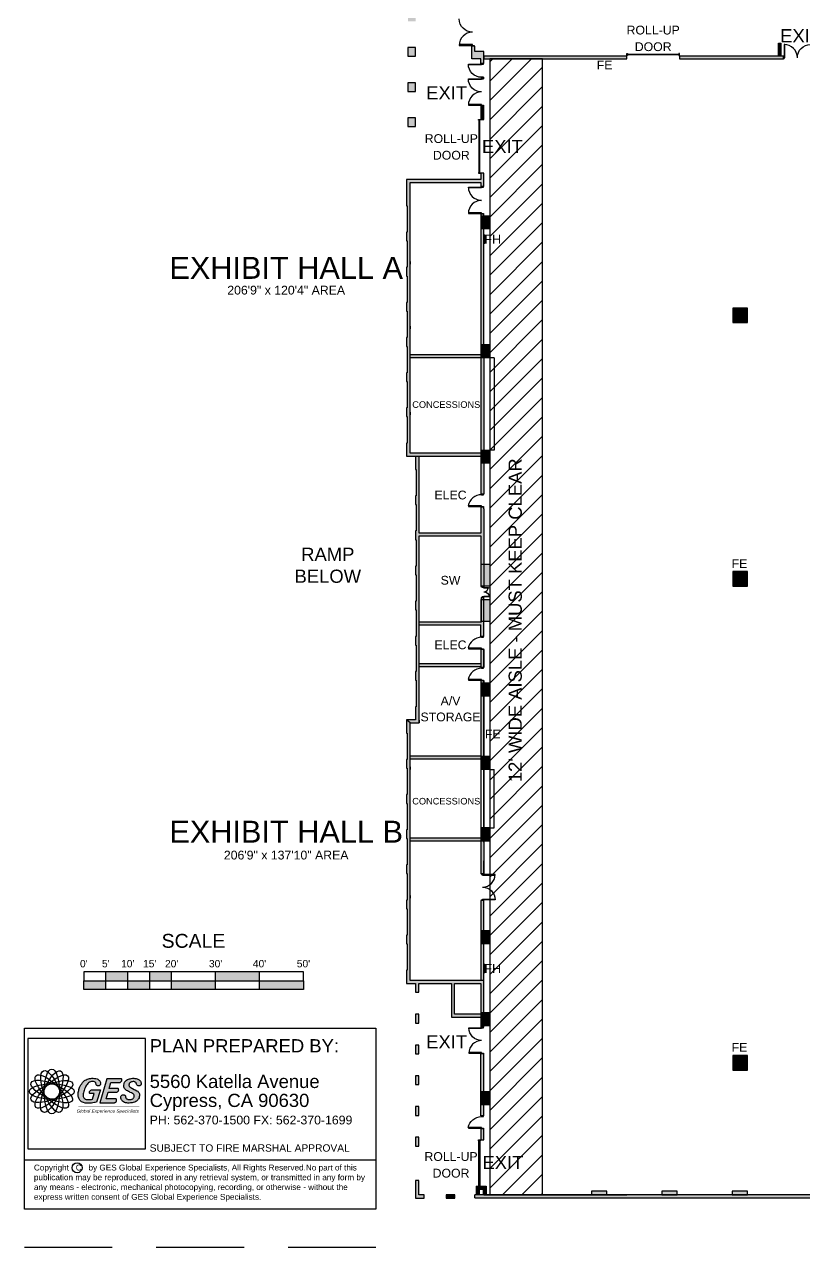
# Model space of a CAD drawing. Header units: inches. Extents: x -232 to 4871, y -5993 to -96.
# Drawn here: x -232 to 1896, y -5993 to -2653 of the extents above; entities that cross this region are included whole.
import ezdxf
from ezdxf.enums import TextEntityAlignment as Align

# ---------------------------------------------------------------- set-up
doc = ezdxf.new("R2010")
doc.units = ezdxf.units.IN
doc.header["$LTSCALE"] = 100
doc.header["$MEASUREMENT"] = 0
doc.layers.get('0').update_dxf_attribs({"linetype": 'CONTINUOUS'})
for name, color, linetype in [('bldg_clmn', 9, 'CONTINUOUS'), ('bldg_doors', 9, 'CONTINUOUS'), ('bldg_doors_service', 7, 'CONTINUOUS'), ('bldg_fire', 1, 'CONTINUOUS'), ('bldg_ges', 94, 'CONTINUOUS'), ('bldg_keepclear', 1, 'CONTINUOUS'), ('bldg_text', 94, 'CONTINUOUS'), ('bldg_wallint', 9, 'CONTINUOUS'), ('bldg_wallintsol', 9, 'CONTINUOUS')]:
    doc.layers.add(name, color=color, linetype=linetype)
doc.styles.add('bldgtx24', font='arial.ttf', dxfattribs={"height": 24})
doc.styles.add('bldgtx30', font='arial.ttf', dxfattribs={"height": 30})
doc.styles.add('bldgtx36', font='arial.ttf', dxfattribs={"height": 36})
doc.styles.add('bldgtx38', font='arial.ttf', dxfattribs={"height": 38})
doc.styles.add('Global', font='arial.ttf', dxfattribs={"height": 36})
doc.styles.add('showtx24', font='arial.ttf', dxfattribs={"height": 24})
doc.styles.add('showtx48', font='arial.ttf', dxfattribs={"height": 48})

# ---------------------------------------------------------------- blocks, each defined once
blk = doc.blocks.new('Ges_logo1')
for points in [[(196, 445.2), (194.7, 449.3), (192.9, 451.5), (191.2, 452.4), (189, 453.3), (186, 453.5), (183.3, 453.3), (180, 452.5), (177.8, 451.6), (175.4, 449.9), (173.3, 448.2), (171, 445.4), (169.4, 443), (167.8, 440.3), (165.8, 436.4), (164.2, 432.6), (162.8, 428.8), (161.9, 425.9), (161, 422.3), (160.6, 419.9), (160.4, 418.4), (160.4, 417.1), (160.4, 415.6), (160.5, 414.4), (160.7, 412.1), (161.4, 410.3), (162.2, 408.7), (162.9, 407.7), (163.9, 406.7), (165.5, 405.5), (167, 404.8), (168.6, 404.3), (171, 403.9), (173.4, 403.9), (175.7, 403.8), (179.5, 404), (182.7, 404.3), (185.6, 405.1), (190.4, 420.6), (178.6, 420.6), (177.9, 421.7), (177.6, 423), (177.6, 424.7), (177.9, 426), (178.4, 426.7), (179.6, 428.4), (180.5, 429), (181.7, 429.6), (183.2, 430.4), (207.5, 430.4), (196.4, 396.9), (193.6, 396.3), (191, 395.8), (186.7, 395.1), (183.1, 394.6), (180.3, 394.3), (176.3, 394), (173.1, 394), (169, 394.2), (165.5, 394.6), (161.1, 395.9), (158.5, 396.9), (156.1, 398.1), (153.6, 400), (151.6, 402.1), (150.1, 404.3), (149.1, 406), (148.3, 407.7), (147.6, 410.2), (147.1, 412), (146.7, 415.3), (146.6, 417.6), (146.7, 420.1), (147.1, 423.8), (147.6, 426.4), (148.2, 429.1), (149, 431.8), (149.7, 434.4), (150.6, 437), (151.7, 439.7), (152.2, 440.5), (154.3, 444.3), (156.3, 447.4), (158.3, 450.3), (159.9, 451.9), (162.5, 454.4), (164.1, 455.7), (166.1, 457.1), (168.3, 458.3), (171.5, 459.7), (174.5, 460.8), (177.4, 461.5), (181.2, 462), (183.9, 462.3), (187.8, 462.4), (191.5, 462), (195.2, 461.3), (198.2, 460.4), (200, 459.5), (201.7, 458.6), (203.5, 457.1), (204.7, 455.8), (205.8, 454.4), (206.7, 452.8), (207.6, 450.8), (208, 449.2), (208.2, 448), (208.1, 446.7), (207.9, 445.8), (207.5, 444.8), (207.1, 444.3), (206.2, 443.1), (205.6, 442.6), (204.8, 442.1), (204.1, 441.7), (203, 441.5), (201.7, 441.4), (200.6, 441.5), (199.4, 441.7), (198.5, 442.1), (197.6, 442.8), (196.8, 443.5), (196.2, 444.5), (196.1, 445)], [(264.8, 461.1), (225, 461.1), (205.8, 395.4), (245.6, 395.4), (247.1, 395.8), (247.9, 396.2), (249.4, 397.2), (250.2, 398.2), (250.8, 399), (251.2, 399.5), (251.4, 400.3), (251.6, 401), (251.7, 401.7), (251.8, 402.2), (251.7, 402.9), (251.5, 403.9), (251.3, 404.8), (250.9, 405.4), (250.7, 405.9), (223.1, 405.9), (228.4, 424.3), (251.2, 424.3), (252.7, 424.5), (254, 425.1), (254.9, 425.8), (255.8, 426.7), (256.3, 427.3), (256.8, 428.1), (257.2, 429.2), (257.4, 430.7), (257.2, 431.8), (257, 432.7), (256.7, 433.4), (256.3, 434), (231.4, 434), (236.2, 450.7), (260.3, 450.7), (261.4, 451), (262.4, 451.4), (263.6, 452.2), (264.3, 453.1), (265.3, 454.3), (265.9, 455.4), (266.1, 457), (266.1, 458.4), (265.7, 459.6), (265.3, 460.4), (265, 460.8)], [(305.6, 448.3), (305, 449.7), (304, 450.7), (302.8, 451.6), (301.8, 452.1), (300.4, 452.6), (299.1, 453), (296.9, 453), (294.4, 452.9), (292.4, 452.4), (290.4, 451.7), (289.4, 451.1), (288.6, 450.4), (288.1, 449.9), (286.9, 448.7), (286.4, 447.7), (286, 446.8), (285.8, 446), (285.6, 445.2), (285.5, 444), (285.5, 443.2), (285.7, 441.6), (286, 440.8), (286.7, 439.7), (287.8, 438.5), (290.5, 436.7), (293.3, 435.1), (295.1, 434.2), (299.8, 432), (302.7, 430.4), (306.8, 428.2), (309.3, 426.6), (310.8, 425), (312.3, 423.4), (313.2, 421.5), (313.9, 419.7), (314.2, 416.6), (314.1, 414), (313.6, 411.2), (312.9, 409), (311.9, 406.5), (311, 404.9), (309.5, 403), (307.9, 401.4), (306.1, 400), (304, 398.7), (301.1, 397.2), (297.2, 395.9), (293.8, 395.2), (291.4, 394.8), (289.4, 394.7), (285.8, 394.5), (282, 394.6), (279.7, 394.8), (276.3, 395.4), (273.4, 396.4), (270.7, 397.8), (269.3, 398.9), (267.8, 400), (266.7, 401.1), (265, 403.6), (264.1, 405.6), (263.5, 407.8), (263, 410.1), (263.1, 412.3), (264, 414), (265.2, 415.6), (266.3, 416.4), (267.7, 417), (269.5, 417.4), (270.9, 417.2), (272.1, 417), (273.4, 416.5), (274.5, 415.7), (275.1, 415), (275.8, 414.1), (276.1, 413.2), (276.3, 411.9), (276.4, 410.9), (276.7, 409.8), (277.3, 408.5), (278.1, 407.3), (279.1, 406.3), (280.1, 405.7), (281.1, 405.1), (282.6, 404.5), (284, 404.3), (286.6, 404.2), (289.2, 404.2), (291.2, 404.5), (293.1, 404.9), (294.6, 405.5), (295.9, 406.2), (297.2, 407.4), (298.3, 408.5), (299, 409.5), (299.6, 411.1), (299.9, 412.1), (299.9, 413.4), (299.9, 414.7), (299.6, 416), (298.5, 418), (296.7, 419.5), (294.7, 420.8), (292.2, 422.2), (289.2, 423.6), (286.5, 425), (284, 426.2), (281.2, 427.5), (279.2, 428.7), (277.1, 430.3), (275.1, 432.1), (273.4, 434.2), (272.4, 436.4), (271.7, 438.7), (271.6, 439.9), (271.5, 443.7), (272, 446.7), (272.5, 448.3), (273.7, 451.2), (275.1, 453.3), (276.6, 454.9), (277.7, 455.9), (279.1, 457.1), (281.7, 458.8), (284.2, 459.9), (286.5, 460.7), (288.6, 461.1), (291.8, 461.8), (294.8, 462.1), (298.5, 462.1), (301.3, 461.9), (304.7, 461.4), (307.5, 460.7), (309.3, 459.9), (311.5, 458.8), (313.2, 457.9), (314.4, 456.9), (315.7, 455.6), (316.6, 454.4), (317.7, 452.8), (318.3, 451.6), (318.8, 450.2), (319, 448.8), (319.1, 447.8), (319.1, 447), (318.9, 446.2), (318.4, 444.9), (317.8, 444.1), (317.3, 443.6), (316.6, 442.9), (315.7, 442.3), (314.9, 441.9), (313.9, 441.6), (312.6, 441.6), (311.3, 441.6), (310.4, 441.7), (309.1, 442.3), (308, 443.3), (306.9, 444.6), (306.3, 446), (305.9, 447.6)]]:
    blk.add_hatch(color=256).paths.add_polyline_path(points)
for p, q in [((0, 239.3), (960, 239.3)), ((240, 0), (0, 0)), ((600, 0), (360, 0)), ((960, 0), (720, 0))]:
    blk.add_line(p, q)
for points in [[(0, 599.4), (960, 599.4), (960, 104.4), (0, 104.4)], [(9.4, 269.6), (330.2, 269.6), (330.2, 570.5), (9.4, 570.5)], [(196, 445.2), (194.7, 449.3), (192.9, 451.5), (191.2, 452.4), (189, 453.3), (186, 453.5), (183.3, 453.3), (180, 452.5), (177.8, 451.6), (175.4, 449.9), (173.3, 448.2), (171, 445.4), (169.4, 443), (167.8, 440.3), (165.8, 436.4), (164.2, 432.6), (162.8, 428.8), (161.9, 425.9), (161, 422.3), (160.6, 419.9), (160.4, 418.4), (160.4, 417.1), (160.4, 415.6), (160.5, 414.4), (160.7, 412.1), (161.4, 410.3), (162.2, 408.7), (162.9, 407.7), (163.9, 406.7), (165.5, 405.5), (167, 404.8), (168.6, 404.3), (171, 403.9), (173.4, 403.9), (175.7, 403.8), (179.5, 404), (182.7, 404.3), (185.6, 405.1), (190.4, 420.6), (178.6, 420.6), (177.9, 421.7), (177.6, 423), (177.6, 424.7), (177.9, 426), (178.4, 426.7), (179.6, 428.4), (180.5, 429), (181.7, 429.6), (183.2, 430.4), (207.5, 430.4), (196.4, 396.9), (193.6, 396.3), (191, 395.8), (186.7, 395.1), (183.1, 394.6), (180.3, 394.3), (176.3, 394), (173.1, 394), (169, 394.2), (165.5, 394.6), (161.1, 395.9), (158.5, 396.9), (156.1, 398.1), (153.6, 400), (151.6, 402.1), (150.1, 404.3), (149.1, 406), (148.3, 407.7), (147.6, 410.2), (147.1, 412), (146.7, 415.3), (146.6, 417.6), (146.7, 420.1), (147.1, 423.8), (147.6, 426.4), (148.2, 429.1), (149, 431.8), (149.7, 434.4), (150.6, 437), (151.7, 439.7), (152.2, 440.5), (154.3, 444.3), (156.3, 447.4), (158.3, 450.3), (159.9, 451.9), (162.5, 454.4), (164.1, 455.7), (166.1, 457.1), (168.3, 458.3), (171.5, 459.7), (174.5, 460.8), (177.4, 461.5), (181.2, 462), (183.9, 462.3), (187.8, 462.4), (191.5, 462), (195.2, 461.3), (198.2, 460.4), (200, 459.5), (201.7, 458.6), (203.5, 457.1), (204.7, 455.8), (205.8, 454.4), (206.7, 452.8), (207.6, 450.8), (208, 449.2), (208.2, 448), (208.1, 446.7), (207.9, 445.8), (207.5, 444.8), (207.1, 444.3), (206.2, 443.1), (205.6, 442.6), (204.8, 442.1), (204.1, 441.7), (203, 441.5), (201.7, 441.4), (200.6, 441.5), (199.4, 441.7), (198.5, 442.1), (197.6, 442.8), (196.8, 443.5), (196.2, 444.5), (196.1, 445)], [(264.8, 461.1), (225, 461.1), (205.8, 395.4), (245.6, 395.4), (247.1, 395.8), (247.9, 396.2), (249.4, 397.2), (250.2, 398.2), (250.8, 399), (251.2, 399.5), (251.4, 400.3), (251.6, 401), (251.7, 401.7), (251.8, 402.2), (251.7, 402.9), (251.5, 403.9), (251.3, 404.8), (250.9, 405.4), (250.7, 405.9), (223.1, 405.9), (228.4, 424.3), (251.2, 424.3), (252.7, 424.5), (254, 425.1), (254.9, 425.8), (255.8, 426.7), (256.3, 427.3), (256.8, 428.1), (257.2, 429.2), (257.4, 430.7), (257.2, 431.8), (257, 432.7), (256.7, 433.4), (256.3, 434), (231.4, 434), (236.2, 450.7), (260.3, 450.7), (261.4, 451), (262.4, 451.4), (263.6, 452.2), (264.3, 453.1), (265.3, 454.3), (265.9, 455.4), (266.1, 457), (266.1, 458.4), (265.7, 459.6), (265.3, 460.4), (265, 460.8)], [(305.6, 448.3), (305, 449.7), (304, 450.7), (302.8, 451.6), (301.8, 452.1), (300.4, 452.6), (299.1, 453), (296.9, 453), (294.4, 452.9), (292.4, 452.4), (290.4, 451.7), (289.4, 451.1), (288.6, 450.4), (288.1, 449.9), (286.9, 448.7), (286.4, 447.7), (286, 446.8), (285.8, 446), (285.6, 445.2), (285.5, 444), (285.5, 443.2), (285.7, 441.6), (286, 440.8), (286.7, 439.7), (287.8, 438.5), (290.5, 436.7), (293.3, 435.1), (295.1, 434.2), (299.8, 432), (302.7, 430.4), (306.8, 428.2), (309.3, 426.6), (310.8, 425), (312.3, 423.4), (313.2, 421.5), (313.9, 419.7), (314.2, 416.6), (314.1, 414), (313.6, 411.2), (312.9, 409), (311.9, 406.5), (311, 404.9), (309.5, 403), (307.9, 401.4), (306.1, 400), (304, 398.7), (301.1, 397.2), (297.2, 395.9), (293.8, 395.2), (291.4, 394.8), (289.4, 394.7), (285.8, 394.5), (282, 394.6), (279.7, 394.8), (276.3, 395.4), (273.4, 396.4), (270.7, 397.8), (269.3, 398.9), (267.8, 400), (266.7, 401.1), (265, 403.6), (264.1, 405.6), (263.5, 407.8), (263, 410.1), (263.1, 412.3), (264, 414), (265.2, 415.6), (266.3, 416.4), (267.7, 417), (269.5, 417.4), (270.9, 417.2), (272.1, 417), (273.4, 416.5), (274.5, 415.7), (275.1, 415), (275.8, 414.1), (276.1, 413.2), (276.3, 411.9), (276.4, 410.9), (276.7, 409.8), (277.3, 408.5), (278.1, 407.3), (279.1, 406.3), (280.1, 405.7), (281.1, 405.1), (282.6, 404.5), (284, 404.3), (286.6, 404.2), (289.2, 404.2), (291.2, 404.5), (293.1, 404.9), (294.6, 405.5), (295.9, 406.2), (297.2, 407.4), (298.3, 408.5), (299, 409.5), (299.6, 411.1), (299.9, 412.1), (299.9, 413.4), (299.9, 414.7), (299.6, 416), (298.5, 418), (296.7, 419.5), (294.7, 420.8), (292.2, 422.2), (289.2, 423.6), (286.5, 425), (284, 426.2), (281.2, 427.5), (279.2, 428.7), (277.1, 430.3), (275.1, 432.1), (273.4, 434.2), (272.4, 436.4), (271.7, 438.7), (271.6, 439.9), (271.5, 443.7), (272, 446.7), (272.5, 448.3), (273.7, 451.2), (275.1, 453.3), (276.6, 454.9), (277.7, 455.9), (279.1, 457.1), (281.7, 458.8), (284.2, 459.9), (286.5, 460.7), (288.6, 461.1), (291.8, 461.8), (294.8, 462.1), (298.5, 462.1), (301.3, 461.9), (304.7, 461.4), (307.5, 460.7), (309.3, 459.9), (311.5, 458.8), (313.2, 457.9), (314.4, 456.9), (315.7, 455.6), (316.6, 454.4), (317.7, 452.8), (318.3, 451.6), (318.8, 450.2), (319, 448.8), (319.1, 447.8), (319.1, 447), (318.9, 446.2), (318.4, 444.9), (317.8, 444.1), (317.3, 443.6), (316.6, 442.9), (315.7, 442.3), (314.9, 441.9), (313.9, 441.6), (312.6, 441.6), (311.3, 441.6), (310.4, 441.7), (309.1, 442.3), (308, 443.3), (306.9, 444.6), (306.3, 446), (305.9, 447.6)]]:
    blk.add_lwpolyline(points, close=True)
at = {"const_width": 1, "flags": 128}
blk.add_lwpolyline([(147.1, 384), (313.7, 384)], dxfattribs=at)
blk.add_circle((143.9, 217.7), 13.5)
for major_axis in [(-43.3, 43.3), (-43.3, 43.3), (-43.3, -43.3), (-23.9, -56.3), (22.9, -56.8), (0, 61.2), (-61.2, 0), (-61.2, 0), (-56.8, -22.9), (-56.3, 23.9)]:
    blk.add_ellipse((74.7, 426), major_axis=major_axis, ratio=0.343963)
at = {"style": 'showtx48'}
for s, height, p in [('PLAN PREPARED BY:', 36, (342.1, 533)), ('5560 Katella Avenue', 36, (342.1, 435.6)), ('Cypress, CA 90630', 36, (342.1, 383.8)), ('PH: 562-370-1500 FX: 562-370-1699', 24, (342.1, 336.2)), ('SUBJECT TO FIRE MARSHAL APPROVAL', 20, (342.1, 261.8))]:
    blk.add_text(s, height=height, dxfattribs=at).set_placement(p)
at = {"style": 'Global', "oblique": 10, "width": 1.15}
blk.add_text('Global Experience Specialists', height=8, dxfattribs=at).set_placement((227, 372.6), align=Align.MIDDLE_CENTER)
at = {"insert": (25.9, 226.4), "char_height": 16, "width": 922.496, "attachment_point": 1, "style": 'showtx24'}
blk.add_mtext('Copyright   C   by GES Global Experience Specialists, All Rights Reserved.No part of this publication may be reproduced, stored in any retrieval system, or transmitted in any form by any means - electronic, mechanical photocopying, recording, or otherwise - without the express written consent of GES Global Experience Specialists.', dxfattribs=at)
blk = doc.blocks.new('Ges_scale_ncp')
at = {"linetype": 'Continuous'}
for points in [[(-246.9, -91.8), (-306.9, -91.8), (-306.9, -115.8), (-246.9, -115.8)], [(-186.9, -67.8), (-246.9, -67.8), (-246.9, -91.8), (-186.9, -91.8)], [(-126.9, -91.8), (-186.9, -91.8), (-186.9, -115.8), (-126.9, -115.8)], [(-66.9, -67.8), (-126.9, -67.8), (-126.9, -91.8), (-66.9, -91.8)], [(53.1, -91.8), (-66.9, -91.8), (-66.9, -115.8), (53.1, -115.8)], [(173.1, -67.8), (53.1, -67.8), (53.1, -91.8), (173.1, -91.8)], [(293.1, -91.8), (173.1, -91.8), (173.1, -115.8), (293.1, -115.8)]]:
    blk.add_hatch(color=256, dxfattribs=at).paths.add_polyline_path(points)
for p, q in [((-306.9, -67.8), (-306.9, -91.8)), ((-246.9, -67.8), (-306.9, -67.8)), ((-306.9, -91.8), (-246.9, -91.8)), ((-306.9, -115.8), (-306.9, -91.8)), ((-246.9, -115.8), (-246.9, -67.8)), ((-186.9, -67.8), (-246.9, -67.8)), ((-246.9, -91.8), (-186.9, -91.8)), ((-186.9, -115.8), (-186.9, -67.8)), ((-126.9, -67.8), (-186.9, -67.8)), ((-186.9, -91.8), (-126.9, -91.8)), ((-126.9, -115.8), (-126.9, -67.8)), ((-66.9, -67.8), (-126.9, -67.8)), ((-126.9, -91.8), (-66.9, -91.8)), ((53.1, -67.8), (-66.9, -67.8)), ((-66.9, -115.8), (-66.9, -67.8)), ((-66.9, -91.8), (53.1, -91.8)), ((53.1, -115.8), (53.1, -67.8)), ((173.1, -67.8), (53.1, -67.8)), ((53.1, -91.8), (173.1, -91.8)), ((293.1, -67.8), (173.1, -67.8)), ((173.1, -115.8), (173.1, -67.8)), ((173.1, -91.8), (293.1, -91.8)), ((293.1, -91.8), (293.1, -67.8)), ((293.1, -91.8), (293.1, -115.8)), ((-246.9, -115.8), (-306.9, -115.8)), ((-186.9, -115.8), (-246.9, -115.8)), ((-126.9, -115.8), (-186.9, -115.8)), ((-66.9, -115.8), (-126.9, -115.8)), ((53.1, -115.8), (-66.9, -115.8)), ((173.1, -115.8), (53.1, -115.8)), ((293.1, -115.8), (173.1, -115.8))]:
    blk.add_line(p, q)
for s, height, style, p in [('SCALE', 38, 'bldgtx38', (-7.3, -1.8)), ("0'", 20, 'bldgtx24', (-306.9, -55.1)), ("5'", 20, 'bldgtx24', (-246.9, -55.1)), ("10'", 20, 'bldgtx24', (-186.9, -55.1)), ("15'", 20, 'bldgtx24', (-126.9, -55.1)), ("20'", 20, 'bldgtx24', (-66.9, -55.1)), ("30'", 20, 'bldgtx24', (53.1, -55.1)), ("40'", 20, 'bldgtx24', (173.1, -55.1)), ("50'", 20, 'bldgtx24', (293.1, -55.1))]:
    blk.add_text(s, height=height, dxfattribs=dict(style=style)).set_placement(p, align=Align.CENTER)

msp = doc.modelspace()

# ---------------------------------------------------------------- hatches: boundary and pattern name
at = {"layer": 'bldg_clmn'}
for points in [[(1015.5, -3175), (1039.5, -3175), (1039.5, -3211), (1015.5, -3211)], [(1743.5, -3467), (1743.5, -3427), (1703.5, -3427), (1703.5, -3467)], [(1015.5, -3527), (1039.5, -3527), (1039.5, -3563), (1015.5, -3563)], [(1015.5, -3815), (1039.5, -3815), (1039.5, -3851), (1015.5, -3851)], [(1015.5, -4127), (1039.5, -4127), (1039.5, -4187), (1015.5, -4187)], [(1743.5, -4187), (1743.5, -4147), (1703.5, -4147), (1703.5, -4187)], [(1015.5, -4223), (1039.5, -4223), (1039.5, -4283), (1015.5, -4283)], [(1015.5, -4451), (1039.5, -4451), (1039.5, -4487), (1015.5, -4487)], [(1015.5, -4651), (1039.5, -4651), (1039.5, -4687), (1015.5, -4687)], [(1015.5, -4847), (1039.5, -4847), (1039.5, -4883), (1015.5, -4883)], [(1015.5, -5127), (1039.5, -5127), (1039.5, -5163), (1015.5, -5163)], [(1015.5, -5351), (1039.5, -5351), (1039.5, -5387), (1015.5, -5387)], [(1743.5, -5508), (1743.5, -5468), (1703.5, -5468), (1703.5, -5508)], [(1015.5, -5567), (1039.5, -5567), (1039.5, -5603), (1015.5, -5603)], [(1317.5, -5849), (1359.5, -5849), (1359.5, -5839), (1317.5, -5839)], [(1509.5, -5849), (1551.5, -5849), (1551.5, -5839), (1509.5, -5839)], [(1701.5, -5849), (1743.5, -5849), (1743.5, -5839), (1701.5, -5839)]]:
    msp.add_hatch(color=256, dxfattribs=at).paths.add_polyline_path(points)
at = {"layer": 'bldg_keepclear'}
h = msp.add_hatch(dxfattribs=at)
h.set_pattern_fill('ANSI31', color=256, scale=300)
h.set_pattern_definition([(45, (-2305, 0), (-26.5165, 26.5165), [])])
h.paths.add_polyline_path([(1039.5, -5848.5), (1183.5, -5848.5), (1183.5, -2746.4), (1039.5, -2746.4)])
h.paths.add_polyline_path([(1136.9, -4731.2), (1136.9, -3828.2), (1081, -3828.2), (1081, -4731.2)], flags=24)
at = {"layer": 'bldg_wallint'}
msp.add_hatch(color=256, dxfattribs=at).paths.add_polyline_path([(1023.5, -2726.5), (998.7, -2726.5), (998.7, -2711.7), (990.6, -2711.7), (990.6, -2747), (1015.3, -2747), (1015.3, -2759), (1023.5, -2759)])
at = {"layer": 'bldg_wallintsol'}
h = msp.add_hatch(color=256, dxfattribs=at)
h.paths.add_polyline_path([(815.6, -2643.7), (836.6, -2643.7), (836.6, -2619.7), (815.6, -2619.7)])
h.paths.add_polyline_path([(836.6, -2907.7), (815.6, -2907.7), (815.6, -2931.7), (836.6, -2931.7)])
h.paths.add_polyline_path([(815.6, -2835.7), (836.6, -2835.7), (836.6, -2811.7), (815.6, -2811.7)])
h.paths.add_polyline_path([(815.6, -2739.7), (836.6, -2739.7), (836.6, -2715.7), (815.6, -2715.7)])
for points in [[(1834.8, -2703.7), (1827.6, -2703.7), (1827.6, -2739.7), (1834.8, -2739.7)], [(1413.5, -2739.7), (1023.5, -2739.7), (1023.5, -2747), (1413.5, -2747)], [(1841.5, -2739.7), (1557.5, -2739.7), (1557.5, -2747), (1841.5, -2747)], [(1023.5, -2875), (1015.3, -2875), (1015.3, -2912), (1023.5, -2912)], [(1023.5, -3823.6), (1015.3, -3823.6), (822.3, -3823.6), (822.3, -3083.9), (836.2, -3083.9), (1015.3, -3083.9), (1015.3, -3095), (1023.5, -3095), (1023.5, -3083.9), (1023.5, -3059), (1015.3, -3059), (1015.3, -3075.7), (845.2, -3075.7), (836.2, -3075.7), (812.2, -3075.7), (812.2, -3147.7), (814.2, -3147.7), (814.2, -3219.7), (812.2, -3219.7), (812.2, -3243.7), (814.2, -3243.7), (814.2, -3315.7), (812.2, -3315.7), (812.2, -3339.7), (814.2, -3339.7), (814.2, -3411.7), (812.2, -3411.7), (812.2, -3435.7), (814.2, -3435.7), (814.2, -3507.7), (812.2, -3507.7), (812.2, -3531.7), (814.2, -3531.7), (814.2, -3603.7), (812.2, -3603.7), (812.2, -3627.7), (814.2, -3627.7), (814.2, -3699.7), (812.2, -3699.7), (812.2, -3723.7), (814.2, -3723.7), (814.2, -3795.7), (812.2, -3795.7), (812.2, -3831.7), (1015.3, -3831.7), (1015.3, -3935), (1023.5, -3935)], [(1023.5, -3171), (1015.3, -3171), (1015.3, -3555), (822.3, -3555), (822.3, -3563), (1023.5, -3563)], [(1023.5, -3563), (1015.3, -3563), (1015.3, -3823.6), (1023.5, -3823.6)], [(1023.5, -3975), (1023.5, -3971), (1015.3, -3971), (1015.3, -4041.7), (846.3, -4041.7), (846.3, -3831.7), (836.2, -3831.7), (836.2, -3867.7), (838.2, -3867.7), (838.2, -3939.7), (836.2, -3939.7), (836.2, -3963.7), (838.2, -3963.7), (838.2, -4035.7), (836.2, -4035.7), (836.2, -4059.7), (838.2, -4059.7), (838.2, -4131.7), (836.2, -4131.7), (836.2, -4155.7), (838.2, -4155.7), (838.2, -4227.7), (836.2, -4227.7), (836.2, -4251.7), (838.2, -4251.7), (838.2, -4323.7), (836.2, -4323.7), (836.2, -4347.7), (838.2, -4347.7), (838.2, -4419.7), (836.2, -4419.7), (836.2, -4443.7), (838.2, -4443.7), (838.2, -4515.7), (836.2, -4515.7), (836.2, -4551.7), (812.2, -4551.7), (822.3, -4559.9), (846.3, -4559.9), (846.3, -4552.6), (846.3, -4049), (1015.3, -4049), (1015.3, -4187.9), (1023.5, -4187.9)], [(1023.5, -4217.9), (1016.2, -4217.9), (1016.2, -4284.7), (846.3, -4284.7), (846.3, -4291.9), (1015.3, -4291.9), (1015.3, -4324), (1023.5, -4324)], [(1023.5, -4360), (1015.3, -4360), (1015.3, -4409), (1023.5, -4409)], [(1015.3, -4398.4), (846.3, -4398.4), (846.3, -4405.7), (1015.3, -4405.7)], [(1023.5, -4445), (1015.3, -4445), (1015.3, -4687), (1023.5, -4687)], [(1015.3, -4651), (822.3, -4651), (822.3, -4659), (1015.3, -4659)], [(1015.3, -4875), (822.3, -4875), (822.3, -4883), (1015.3, -4883)], [(1023.5, -4847), (1015.3, -4847), (1015.3, -4972), (1023.5, -4972)], [(1023.5, -5045), (1015.3, -5045), (1015.3, -5263.6), (1023.5, -5263.6)], [(845.2, -5810), (836.2, -5810), (836.2, -5858), (860.2, -5858), (860.2, -5849), (845.2, -5849)], [(1029.5, -5825), (1002.1, -5825), (1002.1, -5849), (1010.1, -5849), (1010.1, -5833), (1021.5, -5833), (1021.5, -5849), (1029.5, -5849)], [(944.2, -5849), (920.2, -5849), (920.2, -5858), (944.2, -5858)], [(2127.5, -5849), (998.7, -5849), (998.7, -5857.1), (2127.5, -5857.1)]]:
    msp.add_hatch(color=256, dxfattribs=at).paths.add_polyline_path(points)
h = msp.add_hatch(color=256, dxfattribs=at)
h.paths.add_polyline_path([(822.3, -4559.9), (812.2, -4551.7), (812.2, -4587.7), (814.2, -4587.7), (814.2, -4659.7), (812.2, -4659.7), (812.2, -4683.7), (814.2, -4683.7), (814.2, -4755.7), (812.2, -4755.7), (812.2, -4779.7), (814.2, -4779.7), (814.2, -4851.7), (812.2, -4851.7), (812.2, -4875.7), (814.2, -4875.7), (814.2, -4947.7), (812.2, -4947.7), (812.2, -4971.7), (814.2, -4971.7), (814.2, -5043.7), (812.2, -5043.7), (812.2, -5067.7), (814.2, -5067.7), (814.2, -5139.7), (812.2, -5139.7), (812.2, -5163.7), (814.2, -5163.7), (814.2, -5235.7), (812.2, -5235.7), (812.2, -5271.7), (836.2, -5271.7), (836.2, -5295.7), (845.2, -5295.7), (845.2, -5271.7), (935.2, -5271.7), (935.2, -5363.9), (1015.3, -5363.9), (1015.3, -5391), (1023.5, -5391), (1023.5, -5263.6), (943.3, -5263.6), (836.2, -5263.6), (822.3, -5263.6)])
h.paths.add_polyline_path([(943.3, -5271.7), (1015.3, -5271.7), (1015.3, -5355.7), (943.3, -5355.7)], flags=16)
h = msp.add_hatch(color=256, dxfattribs=at)
h.paths.add_polyline_path([(845.2, -5439.7), (836.2, -5439.7), (836.2, -5463.7), (845.2, -5463.7)])
h.paths.add_polyline_path([(845.2, -5355.7), (836.2, -5355.7), (836.2, -5379.7), (845.2, -5379.7)])
h = msp.add_hatch(color=256, dxfattribs=at)
h.paths.add_polyline_path([(1023.5, -5669), (1015.3, -5669), (1015.3, -5699), (1023.5, -5699)])
h.paths.add_polyline_path([(1023.5, -5464), (1015.3, -5464), (1015.3, -5633), (1023.5, -5633)])
h = msp.add_hatch(color=256, dxfattribs=at)
h.paths.add_polyline_path([(845.2, -5607.7), (836.2, -5607.7), (836.2, -5631.7), (845.2, -5631.7)])
h.paths.add_polyline_path([(845.2, -5691.7), (836.2, -5691.7), (836.2, -5715.7), (845.2, -5715.7)])
h.paths.add_polyline_path([(845.2, -5523.7), (836.2, -5523.7), (836.2, -5547.7), (845.2, -5547.7)])

# ---------------------------------------------------------------- linework, layer by layer
at = {"layer": 'bldg_clmn'}
for points in [[(1015.5, -3175), (1039.5, -3175), (1039.5, -3211), (1015.5, -3211)], [(1743.5, -3467), (1743.5, -3427), (1703.5, -3427), (1703.5, -3467)], [(1015.5, -3527), (1039.5, -3527), (1039.5, -3563), (1015.5, -3563)], [(1015.5, -3815), (1039.5, -3815), (1039.5, -3851), (1015.5, -3851)], [(1015.5, -4127), (1039.5, -4127), (1039.5, -4187), (1015.5, -4187)], [(1743.5, -4187), (1743.5, -4147), (1703.5, -4147), (1703.5, -4187)], [(1015.5, -4223), (1039.5, -4223), (1039.5, -4283), (1015.5, -4283)], [(1015.5, -4451), (1039.5, -4451), (1039.5, -4487), (1015.5, -4487)], [(1015.5, -4651), (1039.5, -4651), (1039.5, -4687), (1015.5, -4687)], [(1015.5, -4847), (1039.5, -4847), (1039.5, -4883), (1015.5, -4883)], [(1015.5, -5127), (1039.5, -5127), (1039.5, -5163), (1015.5, -5163)], [(1015.5, -5351), (1039.5, -5351), (1039.5, -5387), (1015.5, -5387)], [(1743.5, -5508), (1743.5, -5468), (1703.5, -5468), (1703.5, -5508)], [(1015.5, -5567), (1039.5, -5567), (1039.5, -5603), (1015.5, -5603)], [(1317.5, -5849), (1359.5, -5849), (1359.5, -5839), (1317.5, -5839)], [(1509.5, -5849), (1551.5, -5849), (1551.5, -5839), (1509.5, -5839)], [(1701.5, -5849), (1743.5, -5849), (1743.5, -5839), (1701.5, -5839)]]:
    msp.add_lwpolyline(points, close=True, dxfattribs=at)
msp.add_lwpolyline([(1015.5, -3823.6), (1015.5, -3815), (1039.5, -3815), (1039.5, -3851), (1015.5, -3851), (1015.5, -3831.7)], dxfattribs=at)
at = {"layer": 'bldg_doors'}
for p, q in [((992.1, -2707.7), (956.1, -2707.7)), ((956.1, -2707.7), (956.1, -2709.7)), ((956.1, -2709.7), (992.1, -2709.7)), ((992.1, -2709.7), (992.1, -2707.7)), ((992.1, -2711.7), (992.1, -2709.7)), ((992.1, -2711.7), (992.1, -2709.7)), ((992.1, -2709.7), (997.1, -2709.7)), ((997.1, -2711.7), (992.1, -2711.7)), ((997.1, -2711.7), (992.1, -2711.7)), ((997.1, -2709.7), (997.1, -2711.7)), ((997.1, -2709.7), (997.1, -2711.7)), ((1845.5, -2707.4), (1843.5, -2707.4)), ((1843.5, -2707.4), (1843.5, -2743.4)), ((1845.5, -2743.4), (1845.5, -2707.4)), ((980.9, -2763), (980.9, -2761)), ((980.9, -2761), (1016.9, -2761)), ((1016.9, -2763), (980.9, -2763)), ((1021.9, -2759), (1016.9, -2759)), ((1016.9, -2759), (1016.9, -2761)), ((1016.9, -2761), (1021.9, -2761)), ((1016.9, -2761), (1016.9, -2763)), ((1021.9, -2761), (1021.9, -2759)), ((1843.5, -2740.9), (1841.5, -2740.9)), ((1841.5, -2740.9), (1841.5, -2745.9)), ((1841.5, -2745.9), (1843.5, -2745.9)), ((1843.5, -2745.9), (1843.5, -2740.9)), ((1843.5, -2743.4), (1845.5, -2743.4)), ((980.9, -2803), (980.9, -2801)), ((980.9, -2801), (1016.9, -2801)), ((1016.9, -2803), (980.9, -2803)), ((1016.9, -2799), (1016.9, -2797)), ((1016.9, -2797), (1021.9, -2797)), ((1021.9, -2797), (1016.9, -2797)), ((1016.9, -2797), (1016.9, -2799)), ((1016.9, -2801), (1016.9, -2799)), ((1016.9, -2799), (1021.9, -2799)), ((1021.9, -2799), (1016.9, -2799)), ((1016.9, -2799), (1016.9, -2801)), ((1021.9, -2799), (1016.9, -2799)), ((1016.9, -2799), (1021.9, -2799)), ((1021.9, -2801), (1016.9, -2801)), ((1016.9, -2801), (1016.9, -2803)), ((1016.9, -2801), (1021.9, -2801)), ((1021.9, -2797), (1021.9, -2799)), ((1021.9, -2799), (1021.9, -2797)), ((1021.9, -2799), (1021.9, -2801)), ((1021.9, -2801), (1021.9, -2799)), ((1016.9, -2871), (980.9, -2871)), ((980.9, -2871), (980.9, -2873)), ((1016.9, -2873), (1016.9, -2871)), ((980.9, -2873), (1016.9, -2873)), ((1016.9, -2875), (1016.9, -2873)), ((1016.9, -2873), (1021.9, -2873)), ((1016.9, -2875), (1016.9, -2873)), ((1016.9, -2875), (1016.9, -2873)), ((1016.9, -2873), (1021.9, -2873)), ((1021.9, -2875), (1016.9, -2875)), ((1021.9, -2875), (1016.9, -2875)), ((1021.9, -2875), (1016.9, -2875)), ((1021.9, -2873), (1021.9, -2875)), ((1021.9, -2873), (1021.9, -2875)), ((1021.9, -2873), (1021.9, -2875)), ((1008.4, -2914), (1008.4, -2912)), ((1008.4, -2912), (1013.4, -2912)), ((1013.4, -2914), (1008.4, -2914)), ((1011.9, -2914), (1009.9, -2914)), ((1009.9, -2914), (1009.9, -3057)), ((1011.9, -3057), (1011.9, -2914)), ((1013.4, -2912), (1013.4, -2914)), ((1008.4, -3057), (1008.4, -3059)), ((1013.4, -3057), (1008.4, -3057)), ((1008.4, -3059), (1013.4, -3059)), ((1009.9, -3057), (1011.9, -3057)), ((1013.4, -3059), (1013.4, -3057)), ((980.9, -3098.7), (980.9, -3097)), ((980.9, -3097), (1016.9, -3097)), ((1016.9, -3098.7), (980.9, -3098.7)), ((1021.9, -3095), (1016.9, -3095)), ((1021.9, -3095), (1016.9, -3095)), ((1016.9, -3095), (1016.9, -3097)), ((1021.9, -3095), (1016.9, -3095)), ((1021.9, -3095), (1016.9, -3095)), ((1016.9, -3095), (1016.9, -3097)), ((1016.9, -3097), (1021.9, -3097)), ((1016.9, -3097), (1016.9, -3098.7)), ((1016.9, -3097), (1021.9, -3097)), ((1021.9, -3097), (1021.9, -3095)), ((1021.9, -3097), (1021.9, -3095)), ((1016.9, -3167.2), (980.9, -3167.2)), ((980.9, -3167.2), (980.9, -3169)), ((980.9, -3169), (1016.9, -3169)), ((1016.9, -3169), (1016.9, -3167.2)), ((1016.9, -3171), (1016.9, -3169)), ((1016.9, -3169), (1021.9, -3169)), ((1021.9, -3171), (1016.9, -3171)), ((1021.9, -3169), (1021.9, -3171)), ((1021.9, -3935), (1016.9, -3935)), ((1021.9, -3935), (1016.9, -3935)), ((1016.9, -3935), (1016.9, -3937)), ((1021.9, -3935), (1016.9, -3935)), ((1016.9, -3937), (1021.9, -3937)), ((1021.9, -3937), (1021.9, -3935)), ((1016.9, -3967.2), (980.9, -3967.2)), ((980.9, -3967.2), (980.9, -3969)), ((980.9, -3969), (1016.9, -3969)), ((1016.9, -3969), (1016.9, -3967.2)), ((1016.9, -3971), (1016.9, -3969)), ((1016.9, -3969), (1021.9, -3969)), ((1021.9, -3971), (1016.9, -3971)), ((1021.9, -3969), (1021.9, -3971)), ((1018.5, -4189.9), (1018.5, -4187.9)), ((1018.5, -4187.9), (1023.5, -4187.9)), ((1023.5, -4189.9), (1018.5, -4189.9)), ((1023.5, -4187.9), (1023.5, -4189.9)), ((1023.5, -4191.9), (1023.5, -4189.9)), ((1023.5, -4189.9), (1035.5, -4189.9)), ((1035.5, -4191.9), (1023.5, -4191.9)), ((1035.5, -4189.9), (1035.5, -4191.9)), ((1018.5, -4215.9), (1018.5, -4217.9)), ((1023.5, -4215.9), (1018.5, -4215.9)), ((1018.5, -4217.9), (1023.5, -4217.9)), ((1023.5, -4215.9), (1023.5, -4213.9)), ((1023.5, -4213.9), (1037.5, -4213.9)), ((1023.5, -4217.9), (1023.5, -4215.9)), ((1037.5, -4215.9), (1023.5, -4215.9)), ((1037.5, -4213.9), (1037.5, -4215.9)), ((1021.9, -4324), (1016.9, -4324)), ((1021.9, -4324), (1016.9, -4324)), ((1016.9, -4324), (1016.9, -4326)), ((1021.9, -4324), (1016.9, -4324)), ((1016.9, -4326), (1021.9, -4326)), ((1021.9, -4326), (1021.9, -4324)), ((1016.9, -4356.2), (980.9, -4356.2)), ((980.9, -4356.2), (980.9, -4358)), ((980.9, -4358), (1016.9, -4358)), ((1016.9, -4358), (1016.9, -4356.2)), ((1016.9, -4360), (1016.9, -4358)), ((1016.9, -4358), (1021.9, -4358)), ((1021.9, -4360), (1016.9, -4360)), ((1021.9, -4358), (1021.9, -4360)), ((1016.9, -4441.2), (980.9, -4441.2)), ((980.9, -4441.2), (980.9, -4443)), ((1021.9, -4409), (1016.9, -4409)), ((1021.9, -4409), (1016.9, -4409)), ((1016.9, -4409), (1016.9, -4411)), ((1021.9, -4409), (1016.9, -4409)), ((1016.9, -4411), (1021.9, -4411)), ((1016.9, -4443), (1016.9, -4441.2)), ((1021.9, -4411), (1021.9, -4409)), ((980.9, -4443), (1016.9, -4443)), ((1016.9, -4445), (1016.9, -4443)), ((1016.9, -4443), (1021.9, -4443)), ((1021.9, -4445), (1016.9, -4445)), ((1021.9, -4443), (1021.9, -4445)), ((1021.9, -4972), (1017.1, -4972)), ((1017.1, -4972), (1017.1, -4973.9)), ((1017.1, -4973.9), (1021.9, -4973.9)), ((1019.5, -4973.9), (1019.5, -4975.8)), ((1054.1, -4973.9), (1019.5, -4973.9)), ((1019.5, -4975.8), (1054.1, -4975.8)), ((1021.9, -4973.9), (1021.9, -4972)), ((1054.1, -4975.8), (1054.1, -4973.9)), ((1017.1, -5045), (1017.1, -5043.1)), ((1017.1, -5043.1), (1021.9, -5043.1)), ((1019.5, -5043.1), (1019.5, -5041.1)), ((1019.5, -5041.1), (1054.1, -5041.1)), ((1054.1, -5043.1), (1019.5, -5043.1)), ((1021.9, -5043.1), (1021.9, -5045)), ((1054.1, -5041.1), (1054.1, -5043.1)), ((1021.9, -5045), (1017.1, -5045)), ((982.5, -5394.8), (982.5, -5392.9)), ((982.5, -5392.9), (1017.1, -5392.9)), ((1017.1, -5394.8), (982.5, -5394.8)), ((1021.9, -5391), (1017.1, -5391)), ((1017.1, -5391), (1017.1, -5392.9)), ((1017.1, -5392.9), (1017.1, -5394.8)), ((1017.1, -5392.9), (1021.9, -5392.9)), ((1021.9, -5392.9), (1021.9, -5391)), ((1017.1, -5460.1), (982.5, -5460.1)), ((982.5, -5460.1), (982.5, -5462.1)), ((982.5, -5462.1), (1017.1, -5462.1)), ((1017.1, -5462.1), (1017.1, -5460.1)), ((1017.1, -5464), (1017.1, -5462.1)), ((1017.1, -5462.1), (1021.9, -5462.1)), ((1021.9, -5464), (1017.1, -5464)), ((1021.9, -5462.1), (1021.9, -5464)), ((1021.9, -5633), (1016.9, -5633)), ((1021.9, -5633), (1016.9, -5633)), ((1016.9, -5635), (1016.9, -5633)), ((1021.9, -5633), (1016.9, -5633)), ((1016.9, -5635), (1021.9, -5635)), ((1021.9, -5635), (1021.9, -5633)), ((1016.9, -5665.2), (980.9, -5665.2)), ((980.9, -5665.2), (980.9, -5667)), ((980.9, -5667), (1016.9, -5667)), ((1016.9, -5667), (1016.9, -5665.2)), ((1016.9, -5669), (1016.9, -5667)), ((1016.9, -5667), (1021.9, -5667)), ((1021.9, -5669), (1016.9, -5669)), ((1021.9, -5667), (1021.9, -5669)), ((1008.4, -5701), (1008.4, -5699)), ((1008.4, -5699), (1013.4, -5699)), ((1013.4, -5701), (1008.4, -5701)), ((1009.9, -5823), (1009.9, -5701)), ((1009.9, -5701), (1011.9, -5701)), ((1011.9, -5701), (1011.9, -5823)), ((1013.4, -5699), (1013.4, -5701)), ((1008.4, -5823), (1008.4, -5825)), ((1013.4, -5823), (1008.4, -5823)), ((1008.4, -5825), (1013.4, -5825)), ((1011.9, -5823), (1009.9, -5823)), ((1013.4, -5825), (1013.4, -5823))]:
    msp.add_line(p, q, dxfattribs=at)
at = {"layer": 'bldg_doors', "extrusion": (0, 0, -1)}
for centre, radius, start, end in [((-992.1, -2637.7), 36, 270, 0), ((-1915.5, -2743.4), 36, 0, 90), ((-1016.9, -2761), 36, 270, 0), ((-1016.9, -2801), 36, 270, 0), ((-1023.5, -4215.9), 14, 90, 180), ((-1019.5, -5043.1), 34.6, 90, 180), ((-1017.1, -5392.9), 34.6, 270, 0), ((-1017.3, -5672.1), 37.1, 10.6106, 89.3102)]:
    msp.add_arc(centre, radius, start, end, dxfattribs=at)
at = {"layer": 'bldg_doors'}
for centre, radius, start, end in [((992.1, -2709.7), 36, 90, 180), ((1843.5, -2743.4), 36, 0, 90), ((1016.9, -2873), 36, 90, 180), ((1016.9, -3097), 36, 180, 270), ((1016.9, -3169), 36, 90, 180), ((1017.3, -3974.1), 37.1, 90.6898, 169.3894), ((1023.5, -4189.9), 12, 270, 0), ((1017.3, -4363.1), 37.1, 90.6898, 169.3894), ((1017.3, -4448.1), 37.1, 90.6898, 169.3894), ((1019.5, -4973.9), 34.6, 270, 0), ((1017.1, -5462.1), 34.6, 90, 180)]:
    msp.add_arc(centre, radius, start, end, dxfattribs=at)
at = {"layer": 'bldg_doors_service'}
for p, q in [((1413.5, -2737.4), (1413.5, -2732.4)), ((1413.5, -2732.4), (1415.5, -2732.4)), ((1415.5, -2737.4), (1413.5, -2737.4)), ((1415.5, -2732.4), (1415.5, -2737.4)), ((1415.5, -2735.9), (1415.5, -2733.9)), ((1415.5, -2733.9), (1555.5, -2733.9)), ((1555.5, -2735.9), (1415.5, -2735.9)), ((1557.5, -2732.4), (1555.5, -2732.4)), ((1555.5, -2732.4), (1555.5, -2737.4)), ((1555.5, -2733.9), (1555.5, -2735.9)), ((1555.5, -2737.4), (1557.5, -2737.4)), ((1557.5, -2737.4), (1557.5, -2732.4))]:
    msp.add_line(p, q, dxfattribs=at)
at = {"layer": 'bldg_keepclear'}
msp.add_lwpolyline([(1039.5, -5848.5), (1183.5, -5848.5), (1183.5, -2746.4), (1039.5, -2746.4)], close=True, dxfattribs=at)
at = {"layer": 'bldg_wallint'}
for p, q in [((1827.6, -2703.7), (1834.8, -2703.7)), ((1827.6, -2739.7), (1827.6, -2703.7)), ((1834.8, -2703.7), (1834.8, -2739.7)), ((815.6, -2715.7), (815.6, -2739.7)), ((836.6, -2715.7), (815.6, -2715.7)), ((836.6, -2739.7), (836.6, -2715.7)), ((998.7, -2711.7), (990.6, -2711.7)), ((990.6, -2747), (990.6, -2711.7)), ((998.3, -2711.7), (991, -2711.7)), ((998.7, -2726.5), (998.7, -2711.7)), ((1023.5, -2726.5), (998.7, -2726.5)), ((1023.5, -2759), (1023.5, -2726.5)), ((815.6, -2739.7), (836.6, -2739.7)), ((1015.3, -2747), (990.6, -2747)), ((1015.3, -2759), (1015.3, -2747)), ((1015.3, -2759), (1023.5, -2759)), ((1413.5, -2739.7), (1023.5, -2739.7)), ((1023.5, -2739.7), (1023.5, -2747)), ((1023.5, -2747), (1413.5, -2747)), ((1413.5, -2747), (1413.5, -2739.7)), ((1557.5, -2739.7), (1557.5, -2747)), ((1841.5, -2739.7), (1557.5, -2739.7)), ((1557.5, -2747), (1841.5, -2747)), ((1841.5, -2747), (1841.5, -2739.7)), ((815.6, -2811.7), (815.6, -2835.7)), ((836.6, -2811.7), (815.6, -2811.7)), ((815.6, -2835.7), (836.6, -2835.7)), ((836.6, -2835.7), (836.6, -2811.7)), ((1015.3, -2875), (1015.3, -2912)), ((1023.5, -2875), (1015.3, -2875)), ((1023.5, -2875), (1015.3, -2875)), ((1023, -2875), (1015.8, -2875)), ((1023.5, -2912), (1023.5, -2875)), ((815.6, -2907.7), (815.6, -2931.7)), ((836.6, -2907.7), (815.6, -2907.7)), ((815.6, -2931.7), (836.6, -2931.7)), ((836.6, -2931.7), (836.6, -2907.7)), ((1015.3, -2912), (1023.5, -2912)), ((1015.3, -3059), (1015.3, -3075.7)), ((1023.5, -3059), (1015.3, -3059)), ((1023.5, -3083.9), (1023.5, -3059)), ((812.2, -3075.7), (812.2, -3147.7)), ((836.2, -3075.7), (812.2, -3075.7)), ((822.3, -3823.6), (822.3, -3083.9)), ((822.3, -3083.9), (836.2, -3083.9)), ((836.2, -3075.7), (836.2, -3075.7)), ((845.2, -3075.7), (836.2, -3075.7)), ((836.2, -3083.9), (1015.3, -3083.9)), ((1015.3, -3075.7), (845.2, -3075.7)), ((845.2, -3075.7), (845.2, -3075.7)), ((1015.3, -3083.9), (1015.3, -3095)), ((1023.5, -3095), (1015.3, -3095)), ((1023.5, -3095), (1015.3, -3095)), ((1023.5, -3095), (1023.5, -3083.9)), ((812.2, -3147.7), (814.2, -3147.7)), ((814.2, -3147.7), (814.2, -3219.7)), ((1015.3, -3171), (1015.3, -3555)), ((1023.5, -3171), (1015.3, -3171)), ((1023.5, -3563), (1023.5, -3171)), ((812.2, -3219.7), (812.2, -3243.7)), ((814.2, -3219.7), (812.2, -3219.7)), ((1023.5, -3227.3), (1025.5, -3227.3)), ((1025.5, -3227.3), (1025.5, -3251.3)), ((812.2, -3243.7), (814.2, -3243.7)), ((814.2, -3243.7), (814.2, -3315.7)), ((1025.5, -3251.3), (1023.5, -3251.3)), ((822.3, -3299.9), (822.3, -3307.1)), ((812.2, -3315.7), (812.2, -3339.7)), ((814.2, -3315.7), (812.2, -3315.7)), ((812.2, -3339.7), (814.2, -3339.7)), ((814.2, -3339.7), (814.2, -3411.7)), ((812.2, -3411.7), (812.2, -3435.7)), ((814.2, -3411.7), (812.2, -3411.7)), ((812.2, -3435.7), (814.2, -3435.7)), ((814.2, -3435.7), (814.2, -3507.7)), ((822.3, -3476.5), (822.3, -3483.7)), ((812.2, -3507.7), (812.2, -3531.7)), ((814.2, -3507.7), (812.2, -3507.7)), ((812.2, -3531.7), (814.2, -3531.7)), ((814.2, -3531.7), (814.2, -3603.7)), ((1015.3, -3555), (822.3, -3555)), ((1023.5, -3563), (822.3, -3563)), ((1015.3, -3563), (1015.3, -3823.6)), ((1023.5, -3563), (1023.5, -3935)), ((1051.5, -3563), (1039.5, -3563)), ((1051.5, -3563), (1051.5, -3815)), ((812.2, -3603.7), (812.2, -3627.7)), ((814.2, -3603.7), (812.2, -3603.7)), ((812.2, -3627.7), (814.2, -3627.7)), ((814.2, -3627.7), (814.2, -3699.7)), ((812.2, -3699.7), (812.2, -3723.7)), ((814.2, -3699.7), (812.2, -3699.7)), ((812.2, -3723.7), (814.2, -3723.7)), ((814.2, -3723.7), (814.2, -3795.7)), ((822.3, -3711.7), (822.3, -3719)), ((812.2, -3795.7), (812.2, -3831.7)), ((814.2, -3795.7), (812.2, -3795.7)), ((812.2, -3831.7), (1015.5, -3831.7)), ((1015.5, -3823.6), (822.3, -3823.6)), ((836.2, -3831.7), (836.2, -3867.7)), ((846.3, -4041.7), (846.3, -3831.7)), ((1015.3, -3831.7), (1015.3, -3935)), ((1051.5, -3815), (1039.5, -3815)), ((836.2, -3867.7), (838.2, -3867.7)), ((838.2, -3867.7), (838.2, -3939.7)), ((836.2, -3939.7), (836.2, -3963.7)), ((838.2, -3939.7), (836.2, -3939.7)), ((1023.5, -3935), (1015.3, -3935)), ((836.2, -3963.7), (838.2, -3963.7)), ((838.2, -3963.7), (838.2, -4035.7)), ((1023.5, -3971), (1015.3, -3971)), ((1015.3, -3971), (1015.3, -4041.7)), ((1023.5, -3975), (1023.5, -4187.9)), ((836.2, -4035.7), (836.2, -4059.7)), ((838.2, -4035.7), (836.2, -4035.7)), ((836.2, -4059.7), (838.2, -4059.7)), ((838.2, -4059.7), (838.2, -4131.7)), ((1015.3, -4041.7), (846.3, -4041.7)), ((846.3, -4559.9), (846.3, -4049)), ((846.3, -4049), (1015.3, -4049)), ((1015.3, -4049), (1015.3, -4187.9)), ((836.2, -4131.7), (836.2, -4155.7)), ((838.2, -4131.7), (836.2, -4131.7)), ((836.2, -4155.7), (838.2, -4155.7)), ((838.2, -4155.7), (838.2, -4227.7)), ((1015.3, -4187.9), (1023.5, -4187.9)), ((836.2, -4227.7), (836.2, -4251.7)), ((838.2, -4227.7), (836.2, -4227.7)), ((1016.2, -4217.9), (1016.2, -4284.7)), ((1023.5, -4217.9), (1016.2, -4217.9)), ((1023.5, -4324), (1023.5, -4217.9)), ((836.2, -4251.7), (838.2, -4251.7)), ((838.2, -4251.7), (838.2, -4323.7)), ((1016.2, -4284.7), (846.3, -4284.7)), ((846.3, -4291.9), (1015.3, -4291.9)), ((1015.3, -4324), (1015.3, -4291.9)), ((836.2, -4323.7), (836.2, -4347.7)), ((838.2, -4323.7), (836.2, -4323.7)), ((1023.5, -4324), (1015.3, -4324)), ((836.2, -4347.7), (838.2, -4347.7)), ((838.2, -4347.7), (838.2, -4419.7)), ((1023.5, -4360), (1015.3, -4360)), ((1015.3, -4360), (1015.3, -4409)), ((1023.5, -4360), (1023.5, -4409)), ((1023.5, -4409), (1023.5, -4360)), ((1016.2, -4398.4), (846.3, -4398.4)), ((846.3, -4405.7), (1015.3, -4405.7)), ((836.2, -4419.7), (836.2, -4443.7)), ((838.2, -4419.7), (836.2, -4419.7)), ((1023.5, -4409), (1015.3, -4409)), ((836.2, -4443.7), (838.2, -4443.7)), ((838.2, -4443.7), (838.2, -4515.7)), ((1023.5, -4445), (1015.3, -4445)), ((1015.3, -4445), (1015.3, -4972)), ((1023.5, -4552.6), (1023.5, -4445)), ((1023.5, -4445), (1023.5, -4972)), ((836.2, -4515.7), (836.2, -4551.7)), ((838.2, -4515.7), (836.2, -4515.7)), ((836.2, -4551.7), (812.2, -4551.7)), ((812.2, -4551.7), (812.2, -4587.7)), ((822.3, -5263.6), (822.3, -4559.9)), ((822.3, -4559.9), (846.3, -4559.9)), ((846.3, -4552.6), (846.3, -4559.9)), ((1023.5, -4687), (1023.5, -4552.6)), ((812.2, -4587.7), (814.2, -4587.7)), ((814.2, -4587.7), (814.2, -4659.7)), ((812.2, -4659.7), (812.2, -4683.7)), ((814.2, -4659.7), (812.2, -4659.7)), ((1015.5, -4651), (822.3, -4651)), ((1015.5, -4659), (822.3, -4659)), ((812.2, -4683.7), (814.2, -4683.7)), ((814.2, -4683.7), (814.2, -4755.7)), ((822.3, -4679.7), (822.3, -4687)), ((1023.5, -4885.3), (1023.5, -4687)), ((1039.5, -4687), (1051.5, -4687)), ((1051.5, -4847), (1051.5, -4687)), ((812.2, -4755.7), (812.2, -4779.7)), ((814.2, -4755.7), (812.2, -4755.7)), ((812.2, -4779.7), (814.2, -4779.7)), ((814.2, -4779.7), (814.2, -4851.7)), ((812.2, -4851.7), (812.2, -4875.7)), ((814.2, -4851.7), (812.2, -4851.7)), ((812.2, -4875.7), (814.2, -4875.7)), ((814.2, -4875.7), (814.2, -4947.7)), ((1015.5, -4875), (822.3, -4875)), ((1039.5, -4847), (1051.5, -4847)), ((1015.5, -4883), (822.3, -4883)), ((1023.5, -4972), (1023.5, -4937)), ((812.2, -4947.7), (812.2, -4971.7)), ((814.2, -4947.7), (812.2, -4947.7)), ((812.2, -4971.7), (814.2, -4971.7)), ((814.2, -4971.7), (814.2, -5043.7)), ((1023.5, -4972), (1015.3, -4972)), ((822.3, -5031.7), (822.3, -5039)), ((812.2, -5043.7), (812.2, -5067.7)), ((814.2, -5043.7), (812.2, -5043.7)), ((812.2, -5067.7), (814.2, -5067.7)), ((814.2, -5067.7), (814.2, -5139.7)), ((1023.5, -5045), (1015.3, -5045)), ((1015.3, -5045), (1015.3, -5263.6)), ((1023.5, -5263.6), (1023.5, -5045)), ((812.2, -5139.7), (812.2, -5163.7)), ((814.2, -5139.7), (812.2, -5139.7)), ((812.2, -5163.7), (814.2, -5163.7)), ((814.2, -5163.7), (814.2, -5235.7)), ((812.2, -5235.7), (812.2, -5271.7)), ((814.2, -5235.7), (812.2, -5235.7)), ((1023.5, -5219), (1025.5, -5219)), ((1025.5, -5243), (1023.5, -5243)), ((1025.5, -5219), (1025.5, -5243)), ((812.2, -5271.7), (836.2, -5271.7)), ((836.2, -5263.6), (822.3, -5263.6)), ((943.3, -5263.6), (836.2, -5263.6)), ((836.2, -5271.7), (836.2, -5295.7)), ((845.2, -5295.7), (845.2, -5271.7)), ((845.2, -5271.7), (935.2, -5271.7)), ((935.2, -5271.7), (935.2, -5363.9)), ((1023.5, -5263.6), (943.3, -5263.6)), ((943.3, -5271.7), (1015.3, -5271.7)), ((943.3, -5355.7), (943.3, -5271.7)), ((1015.3, -5271.7), (1015.3, -5355.7)), ((1023.5, -5391), (1023.5, -5263.6)), ((836.2, -5295.7), (845.2, -5295.7)), ((836.2, -5355.7), (836.2, -5379.7)), ((845.2, -5355.7), (836.2, -5355.7)), ((845.2, -5379.7), (845.2, -5355.7)), ((935.2, -5363.9), (1015.3, -5363.9)), ((1015.3, -5355.7), (943.3, -5355.7)), ((1015.3, -5363.9), (1015.3, -5391)), ((836.2, -5379.7), (845.2, -5379.7)), ((1023.5, -5391), (1015.3, -5391)), ((836.2, -5439.7), (836.2, -5463.7)), ((845.2, -5439.7), (836.2, -5439.7)), ((845.2, -5463.7), (845.2, -5439.7)), ((836.2, -5463.7), (845.2, -5463.7)), ((1015.3, -5633), (1015.3, -5464)), ((1023.5, -5464), (1015.3, -5464)), ((1023.5, -5633), (1023.5, -5464)), ((836.2, -5523.7), (836.2, -5547.7)), ((845.2, -5523.7), (836.2, -5523.7)), ((845.2, -5547.7), (845.2, -5523.7)), ((836.2, -5547.7), (845.2, -5547.7)), ((836.2, -5607.7), (836.2, -5631.7)), ((845.2, -5607.7), (836.2, -5607.7)), ((845.2, -5631.7), (845.2, -5607.7)), ((836.2, -5631.7), (845.2, -5631.7)), ((1023.5, -5633), (1015.3, -5633)), ((1015.3, -5669), (1015.3, -5699)), ((1023.5, -5669), (1015.3, -5669)), ((1023.5, -5699), (1023.5, -5669)), ((836.2, -5691.7), (836.2, -5715.7)), ((845.2, -5691.7), (836.2, -5691.7)), ((845.2, -5715.7), (845.2, -5691.7)), ((1015.3, -5699), (1023.5, -5699)), ((836.2, -5715.7), (845.2, -5715.7)), ((836.2, -5810), (836.2, -5858)), ((845.2, -5810), (836.2, -5810)), ((845.2, -5849), (845.2, -5810)), ((1002.1, -5825), (1029.5, -5825)), ((1002.1, -5825), (1002.1, -5849)), ((1010.1, -5833), (1021.5, -5833)), ((1010.1, -5833), (1010.1, -5849)), ((1021.5, -5833), (1021.5, -5849)), ((1029.5, -5825), (1029.5, -5849)), ((836.2, -5858), (860.2, -5858)), ((860.2, -5849), (845.2, -5849)), ((860.2, -5858), (860.2, -5849)), ((920.2, -5849), (920.2, -5858)), ((944.2, -5849), (920.2, -5849)), ((920.2, -5858), (944.2, -5858)), ((944.2, -5858), (944.2, -5849)), ((998.7, -5857.1), (998.7, -5849)), ((2127.5, -5849), (998.7, -5849)), ((998.7, -5857.1), (2127.5, -5857.1)), ((1023.5, -5849), (1413.5, -5849))]:
    msp.add_line(p, q, dxfattribs=at)
at = {"layer": 'bldg_wallintsol'}
for p, q in [((1015.3, -3823.6), (1023.5, -3823.6)), ((1023.5, -3975), (1023.5, -3971)), ((822.3, -4559.9), (812.2, -4551.7)), ((1039.5, -4687), (1015.3, -4687)), ((1039.5, -4847), (1015.3, -4847))]:
    msp.add_line(p, q, dxfattribs=at)

# ---------------------------------------------------------------- block references
at = {"layer": 'bldg_ges'}
for name, p in [('Ges_scale_ncp', (237.4, -5172.4)), ('Ges_logo1', (-231.6, -5992.7))]:
    msp.add_blockref(name, p, dxfattribs=at)

# ---------------------------------------------------------------- texts
at = {"layer": 'bldg_fire', "style": 'bldgtx36'}
for s, p in [('FE', (1353, -2775.4)), ('FH', (1047.7, -3251.1)), ('FE', (1721.5, -4137.1)), ('FE', (1047.7, -4602.5)), ('FH', (1047.7, -5242.8)), ('FE', (1721.5, -5458.1))]:
    msp.add_text(s, height=24, dxfattribs=at).set_placement(p, align=Align.CENTER)
at = {"layer": 'bldg_keepclear', "style": 'bldgtx36'}
msp.add_text("12' WIDE AISLE - MUST KEEP CLEAR", height=36, rotation=90, dxfattribs=at).set_placement((1126.9, -4279.7), align=Align.CENTER)
at = {"layer": 'bldg_text'}
for s, height, style, p in [('ROLL-UP', 24, 'bldgtx30', (1485.8, -2680)), ('EXIT', 36, 'bldgtx36', (1888.5, -2701.5)), ('DOOR', 24, 'bldgtx30', (1485.8, -2725.4)), ('EXIT', 36, 'bldgtx36', (921.6, -2857.4)), ('ROLL-UP', 24, 'bldgtx30', (934.4, -2976.4)), ('EXIT', 36, 'bldgtx36', (1074, -3004)), ('DOOR', 24, 'bldgtx30', (934.4, -3021.8)), ('EXHIBIT HALL A', 60, 'bldgtx36', (483.3, -3347.4)), ('206\'9" x 120\'4" AREA', 24, 'bldgtx36', (483.3, -3390.2)), ('CONCESSIONS', 18, 'bldgtx30', (920.6, -3699.7)), ('ELEC', 24, 'bldgtx30', (932.2, -3949.7)), ('RAMP', 36, 'bldgtx36', (597, -4117.5)), ('BELOW', 36, 'bldgtx36', (597, -4177.5)), ('SW', 24, 'bldgtx36', (932.2, -4182.5)), ('ELEC', 24, 'bldgtx30', (932.2, -4358.9)), ('A/V', 24, 'bldgtx30', (932.2, -4512)), ('STORAGE', 24, 'bldgtx30', (932.2, -4555.8)), ('CONCESSIONS', 18, 'bldgtx30', (920.6, -4782.8)), ('EXHIBIT HALL B', 60, 'bldgtx36', (483.3, -4887.1)), ('206\'9" x 137\'10" AREA', 24, 'bldgtx36', (483.3, -4933)), ('EXIT', 36, 'bldgtx36', (921.6, -5449.1)), ('ROLL-UP', 24, 'bldgtx30', (933.6, -5756.2)), ('EXIT', 36, 'bldgtx36', (1075.4, -5778.5)), ('DOOR', 24, 'bldgtx30', (933.6, -5801.6))]:
    msp.add_text(s, height=height, dxfattribs=dict(at, style=style)).set_placement(p, align=Align.CENTER)

doc.saveas('drawing.dxf')
